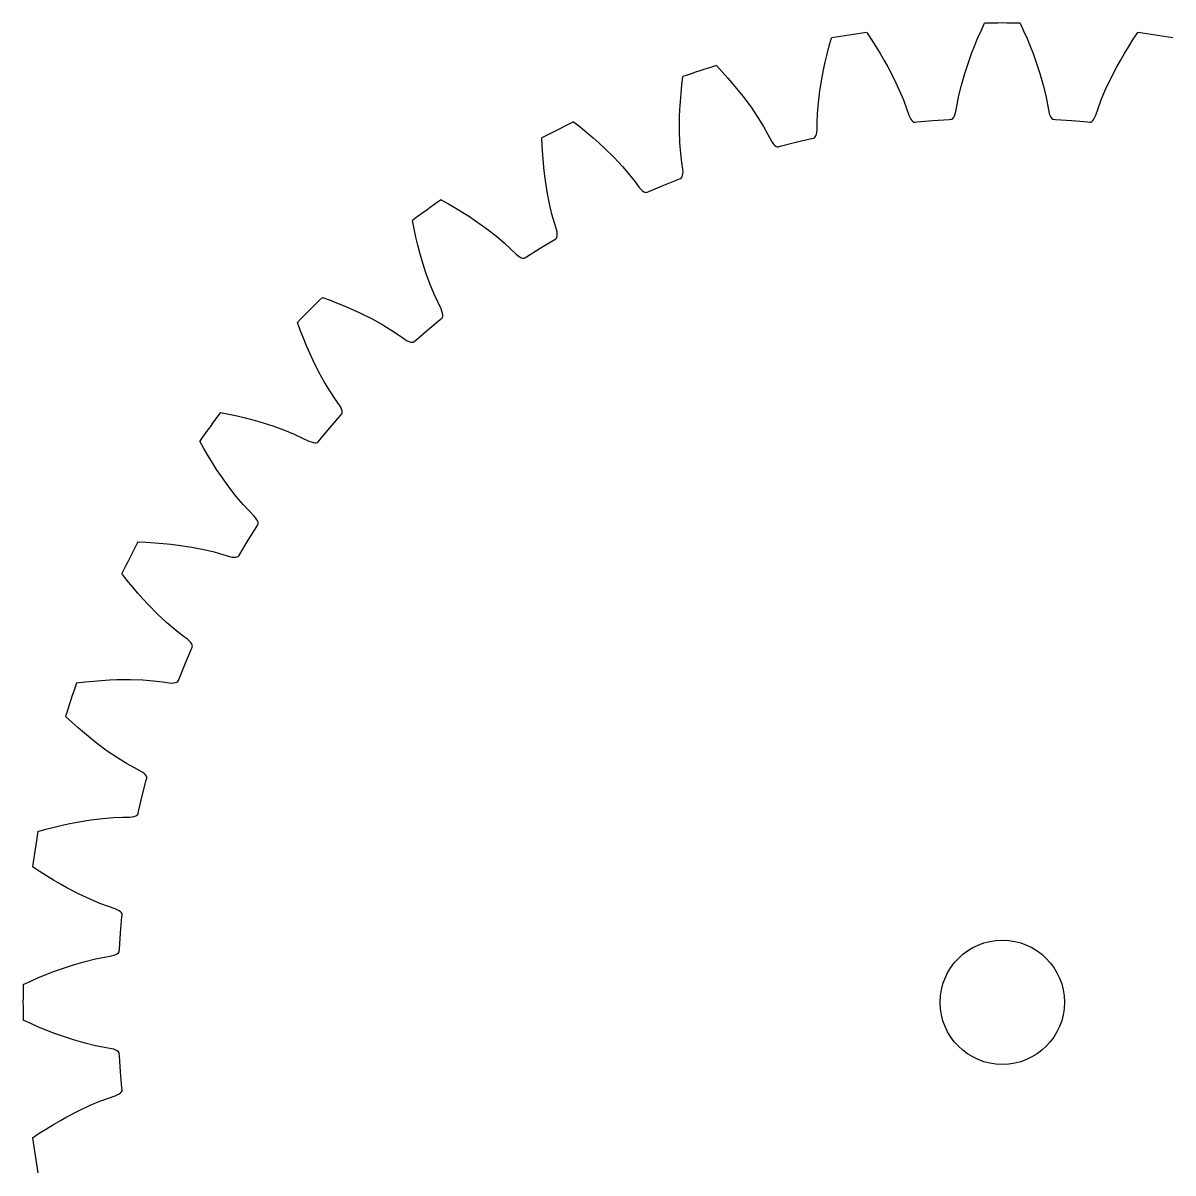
# Model space of a CAD drawing. Extents: x -31 to 91, y -31 to 31.
# Drawn here: x -31.5 to 5.49, y -5.49 to 31.5 of the extents above; entities that cross this region are included whole.
import ezdxf

# ---------------------------------------------------------------- set-up
doc = ezdxf.new("R2010")
doc.units = 0

msp = doc.modelspace()

# ---------------------------------------------------------------- linework, layer by layer
msp.add_circle((0, 0), 2)
msp.add_circle((0, 0), 2)
at = {"layer": 'layer1'}
for p, q in [((-0.683, 31.253), (-0.57, 31.495)), ((0.57, 31.495), (0.683, 31.253)), ((-4.363, 31.196), (-4.214, 30.975)), ((-0.795, 30.999), (-0.683, 31.253)), ((0.683, 31.253), (0.795, 30.999)), ((4.214, 30.975), (4.363, 31.196)), ((-5.634, 30.493), (-5.564, 30.761)), ((-5.564, 30.761), (-5.49, 31.018)), ((-4.214, 30.975), (-4.065, 30.742)), ((-4.065, 30.742), (-3.926, 30.517)), ((-0.988, 30.52), (-0.896, 30.755)), ((-0.896, 30.755), (-0.795, 30.999)), ((0.795, 30.999), (0.896, 30.755)), ((0.896, 30.755), (0.988, 30.52)), ((3.926, 30.517), (4.065, 30.742)), ((4.065, 30.742), (4.214, 30.975)), ((-5.696, 30.236), (-5.634, 30.493)), ((-3.926, 30.517), (-3.799, 30.299)), ((-1.07, 30.295), (-0.988, 30.52)), ((0.988, 30.52), (1.07, 30.295)), ((3.799, 30.299), (3.926, 30.517)), ((-9.19, 30.13), (-9.008, 29.934)), ((-5.796, 29.755), (-5.75, 29.99)), ((-5.75, 29.99), (-5.696, 30.236)), ((-3.799, 30.299), (-3.682, 30.09)), ((-3.682, 30.09), (-3.479, 29.698)), ((-1.209, 29.877), (-1.07, 30.295)), ((1.07, 30.295), (1.209, 29.877)), ((3.479, 29.698), (3.682, 30.09)), ((3.682, 30.09), (3.799, 30.299)), ((-10.307, 29.512), (-10.275, 29.777)), ((-9.008, 29.934), (-8.824, 29.728)), ((-8.824, 29.728), (-8.652, 29.527)), ((-5.868, 29.319), (-5.796, 29.755)), ((-3.479, 29.698), (-3.313, 29.342)), ((-1.318, 29.499), (-1.209, 29.877)), ((1.209, 29.877), (1.318, 29.499)), ((3.313, 29.342), (3.479, 29.698)), ((-10.356, 28.973), (-10.335, 29.236)), ((-10.335, 29.236), (-10.307, 29.512)), ((-8.652, 29.527), (-8.492, 29.332)), ((-8.492, 29.332), (-8.344, 29.143)), ((-5.916, 28.93), (-5.868, 29.319)), ((-3.313, 29.342), (-3.181, 29.024)), ((-1.398, 29.164), (-1.318, 29.499)), ((1.318, 29.499), (1.398, 29.164)), ((3.181, 29.024), (3.313, 29.342)), ((-10.371, 28.721), (-10.356, 28.973)), ((-8.344, 29.143), (-8.082, 28.788)), ((-5.943, 28.587), (-5.916, 28.93)), ((-3.181, 29.024), (-3.08, 28.75)), ((-1.492, 28.658), (-1.455, 28.877)), ((-1.455, 28.877), (-1.398, 29.164)), ((1.398, 29.164), (1.455, 28.877)), ((1.455, 28.877), (1.492, 28.658)), ((3.08, 28.75), (3.181, 29.024)), ((-10.38, 28.482), (-10.371, 28.721)), ((-8.082, 28.788), (-7.863, 28.462)), ((-5.955, 28.294), (-5.943, 28.587)), ((-3.08, 28.75), (-3.01, 28.539)), ((-3.01, 28.539), (-2.978, 28.466)), ((-1.561, 28.469), (-1.535, 28.518)), ((-1.535, 28.518), (-1.512, 28.581)), ((-1.512, 28.581), (-1.492, 28.658)), ((1.492, 28.658), (1.512, 28.581)), ((1.512, 28.581), (1.535, 28.518)), ((1.535, 28.518), (1.561, 28.469)), ((2.978, 28.466), (3.01, 28.539)), ((3.01, 28.539), (3.08, 28.75)), ((-13.79, 28.321), (-13.58, 28.156)), ((-13.58, 28.156), (-13.365, 27.981)), ((-10.383, 28.041), (-10.38, 28.482)), ((-7.863, 28.462), (-7.682, 28.169)), ((-7.682, 28.169), (-7.54, 27.914)), ((-5.957, 28.072), (-5.955, 28.294)), ((-2.978, 28.466), (-2.945, 28.407)), ((-2.945, 28.407), (-2.912, 28.362)), ((-2.912, 28.362), (-2.878, 28.331)), ((-2.878, 28.331), (-2.844, 28.314)), ((-2.844, 28.314), (-2.811, 28.311)), ((-2.811, 28.311), (-2.751, 28.317)), ((-2.751, 28.317), (-2.232, 28.362)), ((-2.232, 28.362), (-1.713, 28.399)), ((-1.713, 28.399), (-1.652, 28.402)), ((-1.652, 28.402), (-1.62, 28.41)), ((-1.62, 28.41), (-1.59, 28.433)), ((-1.59, 28.433), (-1.561, 28.469)), ((1.561, 28.469), (1.59, 28.433)), ((1.59, 28.433), (1.62, 28.41)), ((1.62, 28.41), (1.652, 28.402)), ((1.652, 28.402), (1.713, 28.399)), ((1.713, 28.399), (2.232, 28.362)), ((2.232, 28.362), (2.751, 28.317)), ((2.751, 28.317), (2.811, 28.311)), ((2.811, 28.311), (2.844, 28.314)), ((2.844, 28.314), (2.878, 28.331)), ((2.878, 28.331), (2.912, 28.362)), ((2.912, 28.362), (2.945, 28.407)), ((2.945, 28.407), (2.978, 28.466)), ((-14.797, 27.536), (-14.807, 27.803)), ((-13.365, 27.981), (-13.164, 27.81)), ((-13.164, 27.81), (-12.976, 27.642)), ((-10.369, 27.648), (-10.383, 28.041)), ((-7.54, 27.914), (-7.437, 27.716)), ((-6.642, 27.664), (-6.134, 27.781)), ((-6.134, 27.781), (-6.075, 27.794)), ((-6.075, 27.794), (-6.045, 27.807)), ((-6.045, 27.807), (-6.018, 27.834)), ((-6.018, 27.834), (-5.995, 27.874)), ((-5.995, 27.874), (-5.977, 27.927)), ((-5.977, 27.927), (-5.964, 27.993)), ((-5.964, 27.993), (-5.957, 28.072)), ((-14.781, 27.26), (-14.797, 27.536)), ((-12.976, 27.642), (-12.8, 27.479)), ((-12.8, 27.479), (-12.486, 27.169)), ((-10.342, 27.305), (-10.369, 27.648)), ((-7.437, 27.716), (-7.395, 27.65)), ((-7.395, 27.65), (-7.353, 27.597)), ((-7.353, 27.597), (-7.313, 27.558)), ((-7.313, 27.558), (-7.274, 27.532)), ((-7.274, 27.532), (-7.238, 27.521)), ((-7.238, 27.521), (-7.206, 27.522)), ((-7.206, 27.522), (-7.147, 27.538)), ((-7.147, 27.538), (-6.642, 27.664)), ((-14.761, 26.996), (-14.781, 27.26)), ((-12.486, 27.169), (-12.218, 26.882)), ((-10.307, 27.014), (-10.342, 27.305)), ((-10.275, 26.794), (-10.307, 27.014)), ((-14.736, 26.745), (-14.761, 26.996)), ((-14.707, 26.507), (-14.736, 26.745)), ((-12.218, 26.882), (-11.994, 26.62)), ((-10.282, 26.593), (-10.272, 26.648)), ((-10.27, 26.715), (-10.275, 26.794)), ((-10.272, 26.648), (-10.27, 26.715)), ((-14.641, 26.071), (-14.707, 26.507)), ((-11.994, 26.62), (-11.814, 26.391)), ((-11.814, 26.391), (-11.681, 26.212)), ((-11.367, 26.081), (-10.887, 26.284)), ((-10.887, 26.284), (-10.404, 26.479)), ((-10.404, 26.479), (-10.348, 26.501)), ((-10.348, 26.501), (-10.32, 26.519)), ((-10.32, 26.519), (-10.298, 26.55)), ((-10.298, 26.55), (-10.282, 26.593)), ((-14.566, 25.686), (-14.641, 26.071)), ((-11.681, 26.212), (-11.629, 26.152)), ((-11.629, 26.152), (-11.58, 26.107)), ((-11.58, 26.107), (-11.534, 26.074)), ((-11.534, 26.074), (-11.492, 26.055)), ((-11.492, 26.055), (-11.455, 26.049)), ((-11.455, 26.049), (-11.422, 26.056)), ((-11.422, 26.056), (-11.367, 26.081)), ((-18.051, 25.815), (-17.817, 25.685)), ((-17.817, 25.685), (-17.578, 25.546)), ((-17.578, 25.546), (-17.353, 25.408)), ((-14.486, 25.351), (-14.566, 25.686)), ((-17.353, 25.408), (-17.14, 25.272)), ((-17.14, 25.272), (-16.941, 25.139)), ((-14.407, 25.069), (-14.486, 25.351)), ((-18.922, 24.882), (-18.974, 25.145)), ((-18.864, 24.612), (-18.922, 24.882)), ((-16.941, 25.139), (-16.583, 24.881)), ((-16.583, 24.881), (-16.273, 24.639)), ((-14.34, 24.857), (-14.407, 25.069)), ((-14.322, 24.78), (-14.34, 24.857)), ((-18.802, 24.355), (-18.864, 24.612)), ((-16.273, 24.639), (-16.011, 24.416)), ((-16.011, 24.416), (-15.797, 24.218)), ((-14.865, 24.258), (-14.419, 24.526)), ((-14.419, 24.526), (-14.366, 24.556)), ((-14.366, 24.556), (-14.342, 24.578)), ((-14.342, 24.578), (-14.324, 24.612)), ((-14.324, 24.612), (-14.315, 24.657)), ((-14.314, 24.713), (-14.322, 24.78)), ((-14.315, 24.657), (-14.314, 24.713)), ((-18.738, 24.111), (-18.802, 24.355)), ((-18.673, 23.88), (-18.738, 24.111)), ((-15.797, 24.218), (-15.638, 24.062)), ((-15.638, 24.062), (-15.577, 24.011)), ((-15.307, 23.981), (-14.865, 24.258)), ((-18.539, 23.46), (-18.673, 23.88)), ((-15.577, 24.011), (-15.521, 23.974)), ((-15.521, 23.974), (-15.471, 23.949)), ((-15.471, 23.949), (-15.426, 23.937)), ((-15.426, 23.937), (-15.389, 23.937)), ((-15.389, 23.937), (-15.358, 23.949)), ((-15.358, 23.949), (-15.307, 23.981)), ((-18.405, 23.091), (-18.539, 23.46)), ((-18.274, 22.773), (-18.405, 23.091)), ((-21.867, 22.674), (-21.616, 22.582)), ((-21.616, 22.582), (-21.358, 22.482)), ((-18.151, 22.507), (-18.274, 22.773)), ((-21.358, 22.482), (-21.114, 22.381)), ((-21.114, 22.381), (-20.882, 22.279)), ((-20.882, 22.279), (-20.665, 22.179)), ((-18.052, 22.308), (-18.151, 22.507)), ((-18.023, 22.234), (-18.052, 22.308)), ((-18.004, 22.17), (-18.023, 22.234)), ((-22.582, 21.616), (-22.674, 21.867)), ((-20.665, 22.179), (-20.271, 21.981)), ((-20.271, 21.981), (-19.927, 21.79)), ((-18.477, 21.634), (-18.078, 21.968)), ((-18.078, 21.968), (-18.031, 22.007)), ((-18.031, 22.007), (-18.01, 22.032)), ((-18.01, 22.032), (-17.998, 22.068)), ((-17.996, 22.114), (-18.004, 22.17)), ((-17.998, 22.068), (-17.996, 22.114)), ((-22.482, 21.358), (-22.582, 21.616)), ((-19.927, 21.79), (-19.634, 21.611)), ((-19.634, 21.611), (-19.391, 21.448)), ((-18.87, 21.292), (-18.477, 21.634)), ((-22.381, 21.114), (-22.482, 21.358)), ((-22.279, 20.882), (-22.381, 21.114)), ((-19.391, 21.448), (-19.209, 21.319)), ((-19.209, 21.319), (-19.141, 21.279)), ((-19.141, 21.279), (-19.08, 21.251)), ((-19.08, 21.251), (-19.027, 21.234)), ((-19.027, 21.234), (-18.981, 21.229)), ((-18.981, 21.229), (-18.944, 21.235)), ((-18.944, 21.235), (-18.915, 21.251)), ((-18.915, 21.251), (-18.87, 21.292)), ((-22.179, 20.665), (-22.279, 20.882)), ((-21.981, 20.271), (-22.179, 20.665)), ((-21.79, 19.927), (-21.981, 20.271)), ((-21.611, 19.634), (-21.79, 19.927)), ((-21.448, 19.391), (-21.611, 19.634)), ((-21.319, 19.209), (-21.448, 19.391)), ((-25.145, 18.974), (-24.882, 18.922)), ((-24.882, 18.922), (-24.612, 18.864)), ((-21.634, 18.477), (-21.292, 18.87)), ((-21.279, 19.141), (-21.319, 19.209)), ((-21.292, 18.87), (-21.251, 18.915)), ((-21.251, 19.08), (-21.279, 19.141)), ((-21.234, 19.027), (-21.251, 19.08)), ((-21.251, 18.915), (-21.235, 18.944)), ((-21.235, 18.944), (-21.229, 18.981)), ((-21.229, 18.981), (-21.234, 19.027)), ((-24.612, 18.864), (-24.355, 18.802)), ((-24.355, 18.802), (-24.111, 18.738)), ((-24.111, 18.738), (-23.88, 18.673)), ((-23.88, 18.673), (-23.46, 18.539)), ((-23.46, 18.539), (-23.091, 18.405)), ((-23.091, 18.405), (-22.773, 18.274)), ((-22.773, 18.274), (-22.507, 18.151)), ((-22.507, 18.151), (-22.308, 18.052)), ((-21.968, 18.078), (-21.634, 18.477)), ((-25.685, 17.817), (-25.815, 18.051)), ((-25.546, 17.578), (-25.685, 17.817)), ((-22.308, 18.052), (-22.234, 18.023)), ((-22.234, 18.023), (-22.17, 18.004)), ((-22.17, 18.004), (-22.114, 17.996)), ((-22.114, 17.996), (-22.068, 17.998)), ((-22.068, 17.998), (-22.032, 18.01)), ((-22.032, 18.01), (-22.007, 18.031)), ((-22.007, 18.031), (-21.968, 18.078)), ((-25.408, 17.353), (-25.546, 17.578)), ((-25.272, 17.14), (-25.408, 17.353)), ((-25.139, 16.941), (-25.272, 17.14)), ((-24.881, 16.583), (-25.139, 16.941)), ((-24.639, 16.273), (-24.881, 16.583)), ((-24.416, 16.011), (-24.639, 16.273)), ((-24.218, 15.797), (-24.416, 16.011)), ((-24.062, 15.638), (-24.218, 15.797)), ((-24.011, 15.577), (-24.062, 15.638)), ((-23.974, 15.521), (-24.011, 15.577)), ((-24.258, 14.865), (-23.981, 15.307)), ((-23.981, 15.307), (-23.949, 15.358)), ((-23.949, 15.471), (-23.974, 15.521)), ((-23.937, 15.426), (-23.949, 15.471)), ((-23.949, 15.358), (-23.937, 15.389)), ((-23.937, 15.389), (-23.937, 15.426)), ((-27.803, 14.807), (-27.536, 14.797)), ((-27.536, 14.797), (-27.26, 14.781)), ((-24.526, 14.419), (-24.258, 14.865)), ((-27.26, 14.781), (-26.996, 14.761)), ((-26.996, 14.761), (-26.745, 14.736)), ((-26.745, 14.736), (-26.507, 14.707)), ((-26.507, 14.707), (-26.071, 14.641)), ((-26.071, 14.641), (-25.686, 14.566)), ((-25.686, 14.566), (-25.351, 14.486)), ((-25.351, 14.486), (-25.069, 14.407)), ((-25.069, 14.407), (-24.857, 14.34)), ((-24.857, 14.34), (-24.78, 14.322)), ((-24.78, 14.322), (-24.713, 14.314)), ((-24.713, 14.314), (-24.657, 14.315)), ((-24.657, 14.315), (-24.612, 14.324)), ((-24.612, 14.324), (-24.578, 14.342)), ((-24.578, 14.342), (-24.556, 14.366)), ((-24.556, 14.366), (-24.526, 14.419)), ((-28.156, 13.58), (-28.321, 13.79)), ((-27.981, 13.365), (-28.156, 13.58)), ((-27.81, 13.164), (-27.981, 13.365)), ((-27.642, 12.976), (-27.81, 13.164)), ((-27.479, 12.8), (-27.642, 12.976)), ((-27.169, 12.486), (-27.479, 12.8)), ((-26.882, 12.218), (-27.169, 12.486)), ((-26.62, 11.994), (-26.882, 12.218)), ((-26.391, 11.814), (-26.62, 11.994)), ((-26.212, 11.681), (-26.391, 11.814)), ((-26.152, 11.629), (-26.212, 11.681)), ((-26.107, 11.58), (-26.152, 11.629)), ((-26.074, 11.534), (-26.107, 11.58)), ((-26.055, 11.492), (-26.074, 11.534)), ((-26.049, 11.455), (-26.055, 11.492)), ((-26.284, 10.887), (-26.081, 11.367)), ((-26.081, 11.367), (-26.056, 11.422)), ((-26.056, 11.422), (-26.049, 11.455)), ((-26.479, 10.404), (-26.284, 10.887)), ((-28.973, 10.356), (-28.721, 10.371)), ((-28.721, 10.371), (-28.482, 10.38)), ((-28.482, 10.38), (-28.041, 10.383)), ((-28.041, 10.383), (-27.648, 10.369)), ((-27.648, 10.369), (-27.305, 10.342)), ((-26.501, 10.348), (-26.479, 10.404)), ((-29.777, 10.275), (-29.512, 10.307)), ((-29.512, 10.307), (-29.236, 10.335)), ((-29.236, 10.335), (-28.973, 10.356)), ((-27.305, 10.342), (-27.014, 10.307)), ((-27.014, 10.307), (-26.794, 10.275)), ((-26.794, 10.275), (-26.715, 10.27)), ((-26.715, 10.27), (-26.648, 10.272)), ((-26.648, 10.272), (-26.593, 10.282)), ((-26.593, 10.282), (-26.55, 10.298)), ((-26.55, 10.298), (-26.519, 10.32)), ((-26.519, 10.32), (-26.501, 10.348)), ((-29.934, 9.008), (-30.13, 9.19)), ((-29.728, 8.824), (-29.934, 9.008)), ((-29.527, 8.652), (-29.728, 8.824)), ((-29.332, 8.492), (-29.527, 8.652)), ((-29.143, 8.344), (-29.332, 8.492)), ((-28.788, 8.082), (-29.143, 8.344)), ((-28.462, 7.863), (-28.788, 8.082)), ((-28.169, 7.682), (-28.462, 7.863)), ((-27.914, 7.54), (-28.169, 7.682)), ((-27.716, 7.437), (-27.914, 7.54)), ((-27.65, 7.395), (-27.716, 7.437)), ((-27.664, 6.642), (-27.538, 7.147)), ((-27.597, 7.353), (-27.65, 7.395)), ((-27.558, 7.313), (-27.597, 7.353)), ((-27.532, 7.274), (-27.558, 7.313)), ((-27.538, 7.147), (-27.522, 7.206)), ((-27.521, 7.238), (-27.532, 7.274)), ((-27.522, 7.206), (-27.521, 7.238)), ((-27.781, 6.134), (-27.664, 6.642)), ((-28.93, 5.916), (-28.587, 5.943)), ((-28.587, 5.943), (-28.294, 5.955)), ((-28.294, 5.955), (-28.072, 5.957)), ((-28.072, 5.957), (-27.993, 5.964)), ((-27.993, 5.964), (-27.927, 5.977)), ((-27.927, 5.977), (-27.874, 5.995)), ((-27.874, 5.995), (-27.834, 6.018)), ((-27.834, 6.018), (-27.807, 6.045)), ((-27.807, 6.045), (-27.794, 6.075)), ((-27.794, 6.075), (-27.781, 6.134)), ((-31.018, 5.49), (-30.761, 5.564)), ((-30.761, 5.564), (-30.493, 5.634)), ((-30.493, 5.634), (-30.236, 5.696)), ((-30.236, 5.696), (-29.99, 5.75)), ((-29.99, 5.75), (-29.755, 5.796)), ((-29.755, 5.796), (-29.319, 5.868)), ((-29.319, 5.868), (-28.93, 5.916)), ((-30.975, 4.214), (-31.196, 4.363)), ((-30.742, 4.065), (-30.975, 4.214)), ((-30.517, 3.926), (-30.742, 4.065)), ((-30.299, 3.799), (-30.517, 3.926)), ((-30.09, 3.682), (-30.299, 3.799)), ((-29.698, 3.479), (-30.09, 3.682)), ((-29.342, 3.313), (-29.698, 3.479)), ((-29.024, 3.181), (-29.342, 3.313)), ((-28.75, 3.08), (-29.024, 3.181)), ((-28.539, 3.01), (-28.75, 3.08)), ((-28.466, 2.978), (-28.539, 3.01)), ((-28.407, 2.945), (-28.466, 2.978)), ((-28.362, 2.912), (-28.407, 2.945)), ((-28.331, 2.878), (-28.362, 2.912)), ((-28.362, 2.232), (-28.317, 2.751)), ((-28.314, 2.844), (-28.331, 2.878)), ((-28.317, 2.751), (-28.311, 2.811)), ((-28.311, 2.811), (-28.314, 2.844)), ((-28.399, 1.713), (-28.362, 2.232)), ((-28.877, 1.455), (-28.658, 1.492)), ((-28.658, 1.492), (-28.581, 1.512)), ((-28.581, 1.512), (-28.518, 1.535)), ((-28.518, 1.535), (-28.469, 1.561)), ((-28.469, 1.561), (-28.433, 1.59)), ((-28.433, 1.59), (-28.41, 1.62)), ((-28.41, 1.62), (-28.402, 1.652)), ((-28.402, 1.652), (-28.399, 1.713)), ((-30.295, 1.07), (-29.877, 1.209)), ((-29.877, 1.209), (-29.499, 1.318)), ((-29.499, 1.318), (-29.164, 1.398)), ((-29.164, 1.398), (-28.877, 1.455)), ((-31.253, 0.683), (-30.999, 0.795)), ((-30.999, 0.795), (-30.755, 0.896)), ((-30.755, 0.896), (-30.52, 0.988)), ((-30.52, 0.988), (-30.295, 1.07)), ((-31.495, 0.57), (-31.253, 0.683)), ((-31.253, -0.683), (-31.495, -0.57)), ((-30.999, -0.795), (-31.253, -0.683)), ((-30.755, -0.896), (-30.999, -0.795)), ((-30.52, -0.988), (-30.755, -0.896)), ((-30.295, -1.07), (-30.52, -0.988)), ((-29.877, -1.209), (-30.295, -1.07)), ((-29.499, -1.318), (-29.877, -1.209)), ((-29.164, -1.398), (-29.499, -1.318)), ((-28.877, -1.455), (-29.164, -1.398)), ((-28.658, -1.492), (-28.877, -1.455)), ((-28.581, -1.512), (-28.658, -1.492)), ((-28.518, -1.535), (-28.581, -1.512)), ((-28.469, -1.561), (-28.518, -1.535)), ((-28.433, -1.59), (-28.469, -1.561)), ((-28.41, -1.62), (-28.433, -1.59)), ((-28.402, -1.652), (-28.41, -1.62)), ((-28.399, -1.713), (-28.402, -1.652)), ((-28.362, -2.232), (-28.399, -1.713)), ((-28.317, -2.751), (-28.362, -2.232)), ((-28.466, -2.978), (-28.407, -2.945)), ((-28.407, -2.945), (-28.362, -2.912)), ((-28.362, -2.912), (-28.331, -2.878)), ((-28.331, -2.878), (-28.314, -2.844)), ((-28.311, -2.811), (-28.317, -2.751)), ((-28.314, -2.844), (-28.311, -2.811)), ((-29.698, -3.479), (-29.342, -3.313)), ((-29.342, -3.313), (-29.024, -3.181)), ((-29.024, -3.181), (-28.75, -3.08)), ((-28.75, -3.08), (-28.539, -3.01)), ((-28.539, -3.01), (-28.466, -2.978)), ((-30.299, -3.799), (-30.09, -3.682)), ((-30.09, -3.682), (-29.698, -3.479)), ((-30.975, -4.214), (-30.742, -4.065)), ((-30.742, -4.065), (-30.517, -3.926)), ((-30.517, -3.926), (-30.299, -3.799)), ((-31.196, -4.363), (-30.975, -4.214))]:
    msp.add_line(p, q, dxfattribs=at)
for start, end in [(88.9624, 91.0376), (97.9624, 100.0376), (79.9624, 82.0376), (106.9624, 109.0376), (115.9624, 118.0376), (124.9624, 127.0376), (133.9624, 136.0376), (142.9624, 145.0376), (151.9624, 154.0376), (160.9624, 163.0376), (169.9624, 172.0376), (178.9624, 181.0376), (187.9624, 190.0376)]:
    msp.add_arc((0, 0), 31.5, start, end, dxfattribs=at)
at = {"layer": 'layer3'}
for p, q in [((-0.683, 31.253), (-0.57, 31.495)), ((0.57, 31.495), (0.683, 31.253)), ((-4.363, 31.196), (-4.214, 30.975)), ((-0.795, 30.999), (-0.683, 31.253)), ((0.683, 31.253), (0.795, 30.999)), ((4.214, 30.975), (4.363, 31.196)), ((-5.634, 30.493), (-5.564, 30.761)), ((-5.564, 30.761), (-5.49, 31.018)), ((-4.214, 30.975), (-4.065, 30.742)), ((-4.065, 30.742), (-3.926, 30.517)), ((-0.988, 30.52), (-0.896, 30.755)), ((-0.896, 30.755), (-0.795, 30.999)), ((0.795, 30.999), (0.896, 30.755)), ((0.896, 30.755), (0.988, 30.52)), ((3.926, 30.517), (4.065, 30.742)), ((4.065, 30.742), (4.214, 30.975)), ((-5.696, 30.236), (-5.634, 30.493)), ((-3.926, 30.517), (-3.799, 30.299)), ((-1.07, 30.295), (-0.988, 30.52)), ((0.988, 30.52), (1.07, 30.295)), ((3.799, 30.299), (3.926, 30.517)), ((-9.19, 30.13), (-9.008, 29.934)), ((-5.796, 29.755), (-5.75, 29.99)), ((-5.75, 29.99), (-5.696, 30.236)), ((-3.799, 30.299), (-3.682, 30.09)), ((-3.682, 30.09), (-3.479, 29.698)), ((-1.209, 29.877), (-1.07, 30.295)), ((1.07, 30.295), (1.209, 29.877)), ((3.479, 29.698), (3.682, 30.09)), ((3.682, 30.09), (3.799, 30.299)), ((-10.307, 29.512), (-10.275, 29.777)), ((-9.008, 29.934), (-8.824, 29.728)), ((-8.824, 29.728), (-8.652, 29.527)), ((-5.868, 29.319), (-5.796, 29.755)), ((-3.479, 29.698), (-3.313, 29.342)), ((-1.318, 29.499), (-1.209, 29.877)), ((1.209, 29.877), (1.318, 29.499)), ((3.313, 29.342), (3.479, 29.698)), ((-10.356, 28.973), (-10.335, 29.236)), ((-10.335, 29.236), (-10.307, 29.512)), ((-8.652, 29.527), (-8.492, 29.332)), ((-8.492, 29.332), (-8.344, 29.143)), ((-5.916, 28.93), (-5.868, 29.319)), ((-3.313, 29.342), (-3.181, 29.024)), ((-1.398, 29.164), (-1.318, 29.499)), ((1.318, 29.499), (1.398, 29.164)), ((3.181, 29.024), (3.313, 29.342)), ((-10.371, 28.721), (-10.356, 28.973)), ((-8.344, 29.143), (-8.082, 28.788)), ((-5.943, 28.587), (-5.916, 28.93)), ((-3.181, 29.024), (-3.08, 28.75)), ((-1.492, 28.658), (-1.455, 28.877)), ((-1.455, 28.877), (-1.398, 29.164)), ((1.398, 29.164), (1.455, 28.877)), ((1.455, 28.877), (1.492, 28.658)), ((3.08, 28.75), (3.181, 29.024)), ((-10.38, 28.482), (-10.371, 28.721)), ((-8.082, 28.788), (-7.863, 28.462)), ((-5.955, 28.294), (-5.943, 28.587)), ((-3.08, 28.75), (-3.01, 28.539)), ((-3.01, 28.539), (-2.978, 28.466)), ((-1.561, 28.469), (-1.535, 28.518)), ((-1.535, 28.518), (-1.512, 28.581)), ((-1.512, 28.581), (-1.492, 28.658)), ((1.492, 28.658), (1.512, 28.581)), ((1.512, 28.581), (1.535, 28.518)), ((1.535, 28.518), (1.561, 28.469)), ((2.978, 28.466), (3.01, 28.539)), ((3.01, 28.539), (3.08, 28.75)), ((-13.79, 28.321), (-13.58, 28.156)), ((-13.58, 28.156), (-13.365, 27.981)), ((-10.383, 28.041), (-10.38, 28.482)), ((-7.863, 28.462), (-7.682, 28.169)), ((-7.682, 28.169), (-7.54, 27.914)), ((-5.957, 28.072), (-5.955, 28.294)), ((-2.978, 28.466), (-2.945, 28.407)), ((-2.945, 28.407), (-2.912, 28.362)), ((-2.912, 28.362), (-2.878, 28.331)), ((-2.878, 28.331), (-2.844, 28.314)), ((-2.844, 28.314), (-2.811, 28.311)), ((-2.811, 28.311), (-2.751, 28.317)), ((-2.751, 28.317), (-2.232, 28.362)), ((-2.232, 28.362), (-1.713, 28.399)), ((-1.713, 28.399), (-1.652, 28.402)), ((-1.652, 28.402), (-1.62, 28.41)), ((-1.62, 28.41), (-1.59, 28.433)), ((-1.59, 28.433), (-1.561, 28.469)), ((1.561, 28.469), (1.59, 28.433)), ((1.59, 28.433), (1.62, 28.41)), ((1.62, 28.41), (1.652, 28.402)), ((1.652, 28.402), (1.713, 28.399)), ((1.713, 28.399), (2.232, 28.362)), ((2.232, 28.362), (2.751, 28.317)), ((2.751, 28.317), (2.811, 28.311)), ((2.811, 28.311), (2.844, 28.314)), ((2.844, 28.314), (2.878, 28.331)), ((2.878, 28.331), (2.912, 28.362)), ((2.912, 28.362), (2.945, 28.407)), ((2.945, 28.407), (2.978, 28.466)), ((-14.797, 27.536), (-14.807, 27.803)), ((-13.365, 27.981), (-13.164, 27.81)), ((-13.164, 27.81), (-12.976, 27.642)), ((-10.369, 27.648), (-10.383, 28.041)), ((-7.54, 27.914), (-7.437, 27.716)), ((-6.642, 27.664), (-6.134, 27.781)), ((-6.134, 27.781), (-6.075, 27.794)), ((-6.075, 27.794), (-6.045, 27.807)), ((-6.045, 27.807), (-6.018, 27.834)), ((-6.018, 27.834), (-5.995, 27.874)), ((-5.995, 27.874), (-5.977, 27.927)), ((-5.977, 27.927), (-5.964, 27.993)), ((-5.964, 27.993), (-5.957, 28.072)), ((-14.781, 27.26), (-14.797, 27.536)), ((-12.976, 27.642), (-12.8, 27.479)), ((-12.8, 27.479), (-12.486, 27.169)), ((-10.342, 27.305), (-10.369, 27.648)), ((-7.437, 27.716), (-7.395, 27.65)), ((-7.395, 27.65), (-7.353, 27.597)), ((-7.353, 27.597), (-7.313, 27.558)), ((-7.313, 27.558), (-7.274, 27.532)), ((-7.274, 27.532), (-7.238, 27.521)), ((-7.238, 27.521), (-7.206, 27.522)), ((-7.206, 27.522), (-7.147, 27.538)), ((-7.147, 27.538), (-6.642, 27.664)), ((-14.761, 26.996), (-14.781, 27.26)), ((-12.486, 27.169), (-12.218, 26.882)), ((-10.307, 27.014), (-10.342, 27.305)), ((-10.275, 26.794), (-10.307, 27.014)), ((-14.736, 26.745), (-14.761, 26.996)), ((-14.707, 26.507), (-14.736, 26.745)), ((-12.218, 26.882), (-11.994, 26.62)), ((-10.282, 26.593), (-10.272, 26.648)), ((-10.27, 26.715), (-10.275, 26.794)), ((-10.272, 26.648), (-10.27, 26.715)), ((-14.641, 26.071), (-14.707, 26.507)), ((-11.994, 26.62), (-11.814, 26.391)), ((-11.814, 26.391), (-11.681, 26.212)), ((-11.367, 26.081), (-10.887, 26.284)), ((-10.887, 26.284), (-10.404, 26.479)), ((-10.404, 26.479), (-10.348, 26.501)), ((-10.348, 26.501), (-10.32, 26.519)), ((-10.32, 26.519), (-10.298, 26.55)), ((-10.298, 26.55), (-10.282, 26.593)), ((-14.566, 25.686), (-14.641, 26.071)), ((-11.681, 26.212), (-11.629, 26.152)), ((-11.629, 26.152), (-11.58, 26.107)), ((-11.58, 26.107), (-11.534, 26.074)), ((-11.534, 26.074), (-11.492, 26.055)), ((-11.492, 26.055), (-11.455, 26.049)), ((-11.455, 26.049), (-11.422, 26.056)), ((-11.422, 26.056), (-11.367, 26.081)), ((-18.051, 25.815), (-17.817, 25.685)), ((-17.817, 25.685), (-17.578, 25.546)), ((-17.578, 25.546), (-17.353, 25.408)), ((-14.486, 25.351), (-14.566, 25.686)), ((-17.353, 25.408), (-17.14, 25.272)), ((-17.14, 25.272), (-16.941, 25.139)), ((-14.407, 25.069), (-14.486, 25.351)), ((-18.922, 24.882), (-18.974, 25.145)), ((-18.864, 24.612), (-18.922, 24.882)), ((-16.941, 25.139), (-16.583, 24.881)), ((-16.583, 24.881), (-16.273, 24.639)), ((-14.34, 24.857), (-14.407, 25.069)), ((-14.322, 24.78), (-14.34, 24.857)), ((-18.802, 24.355), (-18.864, 24.612)), ((-16.273, 24.639), (-16.011, 24.416)), ((-16.011, 24.416), (-15.797, 24.218)), ((-14.865, 24.258), (-14.419, 24.526)), ((-14.419, 24.526), (-14.366, 24.556)), ((-14.366, 24.556), (-14.342, 24.578)), ((-14.342, 24.578), (-14.324, 24.612)), ((-14.324, 24.612), (-14.315, 24.657)), ((-14.314, 24.713), (-14.322, 24.78)), ((-14.315, 24.657), (-14.314, 24.713)), ((-18.738, 24.111), (-18.802, 24.355)), ((-18.673, 23.88), (-18.738, 24.111)), ((-15.797, 24.218), (-15.638, 24.062)), ((-15.638, 24.062), (-15.577, 24.011)), ((-15.307, 23.981), (-14.865, 24.258)), ((-18.539, 23.46), (-18.673, 23.88)), ((-15.577, 24.011), (-15.521, 23.974)), ((-15.521, 23.974), (-15.471, 23.949)), ((-15.471, 23.949), (-15.426, 23.937)), ((-15.426, 23.937), (-15.389, 23.937)), ((-15.389, 23.937), (-15.358, 23.949)), ((-15.358, 23.949), (-15.307, 23.981)), ((-18.405, 23.091), (-18.539, 23.46)), ((-18.274, 22.773), (-18.405, 23.091)), ((-21.867, 22.674), (-21.616, 22.582)), ((-21.616, 22.582), (-21.358, 22.482)), ((-18.151, 22.507), (-18.274, 22.773)), ((-21.358, 22.482), (-21.114, 22.381)), ((-21.114, 22.381), (-20.882, 22.279)), ((-20.882, 22.279), (-20.665, 22.179)), ((-18.052, 22.308), (-18.151, 22.507)), ((-18.023, 22.234), (-18.052, 22.308)), ((-18.004, 22.17), (-18.023, 22.234)), ((-22.582, 21.616), (-22.674, 21.867)), ((-20.665, 22.179), (-20.271, 21.981)), ((-20.271, 21.981), (-19.927, 21.79)), ((-18.477, 21.634), (-18.078, 21.968)), ((-18.078, 21.968), (-18.031, 22.007)), ((-18.031, 22.007), (-18.01, 22.032)), ((-18.01, 22.032), (-17.998, 22.068)), ((-17.996, 22.114), (-18.004, 22.17)), ((-17.998, 22.068), (-17.996, 22.114)), ((-22.482, 21.358), (-22.582, 21.616)), ((-19.927, 21.79), (-19.634, 21.611)), ((-19.634, 21.611), (-19.391, 21.448)), ((-18.87, 21.292), (-18.477, 21.634)), ((-22.381, 21.114), (-22.482, 21.358)), ((-22.279, 20.882), (-22.381, 21.114)), ((-19.391, 21.448), (-19.209, 21.319)), ((-19.209, 21.319), (-19.141, 21.279)), ((-19.141, 21.279), (-19.08, 21.251)), ((-19.08, 21.251), (-19.027, 21.234)), ((-19.027, 21.234), (-18.981, 21.229)), ((-18.981, 21.229), (-18.944, 21.235)), ((-18.944, 21.235), (-18.915, 21.251)), ((-18.915, 21.251), (-18.87, 21.292)), ((-22.179, 20.665), (-22.279, 20.882)), ((-21.981, 20.271), (-22.179, 20.665)), ((-21.79, 19.927), (-21.981, 20.271)), ((-21.611, 19.634), (-21.79, 19.927)), ((-21.448, 19.391), (-21.611, 19.634)), ((-21.319, 19.209), (-21.448, 19.391)), ((-25.145, 18.974), (-24.882, 18.922)), ((-24.882, 18.922), (-24.612, 18.864)), ((-21.634, 18.477), (-21.292, 18.87)), ((-21.279, 19.141), (-21.319, 19.209)), ((-21.292, 18.87), (-21.251, 18.915)), ((-21.251, 19.08), (-21.279, 19.141)), ((-21.234, 19.027), (-21.251, 19.08)), ((-21.251, 18.915), (-21.235, 18.944)), ((-21.235, 18.944), (-21.229, 18.981)), ((-21.229, 18.981), (-21.234, 19.027)), ((-24.612, 18.864), (-24.355, 18.802)), ((-24.355, 18.802), (-24.111, 18.738)), ((-24.111, 18.738), (-23.88, 18.673)), ((-23.88, 18.673), (-23.46, 18.539)), ((-23.46, 18.539), (-23.091, 18.405)), ((-23.091, 18.405), (-22.773, 18.274)), ((-22.773, 18.274), (-22.507, 18.151)), ((-22.507, 18.151), (-22.308, 18.052)), ((-21.968, 18.078), (-21.634, 18.477)), ((-25.685, 17.817), (-25.815, 18.051)), ((-25.546, 17.578), (-25.685, 17.817)), ((-22.308, 18.052), (-22.234, 18.023)), ((-22.234, 18.023), (-22.17, 18.004)), ((-22.17, 18.004), (-22.114, 17.996)), ((-22.114, 17.996), (-22.068, 17.998)), ((-22.068, 17.998), (-22.032, 18.01)), ((-22.032, 18.01), (-22.007, 18.031)), ((-22.007, 18.031), (-21.968, 18.078)), ((-25.408, 17.353), (-25.546, 17.578)), ((-25.272, 17.14), (-25.408, 17.353)), ((-25.139, 16.941), (-25.272, 17.14)), ((-24.881, 16.583), (-25.139, 16.941)), ((-24.639, 16.273), (-24.881, 16.583)), ((-24.416, 16.011), (-24.639, 16.273)), ((-24.218, 15.797), (-24.416, 16.011)), ((-24.062, 15.638), (-24.218, 15.797)), ((-24.011, 15.577), (-24.062, 15.638)), ((-23.974, 15.521), (-24.011, 15.577)), ((-24.258, 14.865), (-23.981, 15.307)), ((-23.981, 15.307), (-23.949, 15.358)), ((-23.949, 15.471), (-23.974, 15.521)), ((-23.937, 15.426), (-23.949, 15.471)), ((-23.949, 15.358), (-23.937, 15.389)), ((-23.937, 15.389), (-23.937, 15.426)), ((-27.803, 14.807), (-27.536, 14.797)), ((-27.536, 14.797), (-27.26, 14.781)), ((-24.526, 14.419), (-24.258, 14.865)), ((-27.26, 14.781), (-26.996, 14.761)), ((-26.996, 14.761), (-26.745, 14.736)), ((-26.745, 14.736), (-26.507, 14.707)), ((-26.507, 14.707), (-26.071, 14.641)), ((-26.071, 14.641), (-25.686, 14.566)), ((-25.686, 14.566), (-25.351, 14.486)), ((-25.351, 14.486), (-25.069, 14.407)), ((-25.069, 14.407), (-24.857, 14.34)), ((-24.857, 14.34), (-24.78, 14.322)), ((-24.78, 14.322), (-24.713, 14.314)), ((-24.713, 14.314), (-24.657, 14.315)), ((-24.657, 14.315), (-24.612, 14.324)), ((-24.612, 14.324), (-24.578, 14.342)), ((-24.578, 14.342), (-24.556, 14.366)), ((-24.556, 14.366), (-24.526, 14.419)), ((-28.156, 13.58), (-28.321, 13.79)), ((-27.981, 13.365), (-28.156, 13.58)), ((-27.81, 13.164), (-27.981, 13.365)), ((-27.642, 12.976), (-27.81, 13.164)), ((-27.479, 12.8), (-27.642, 12.976)), ((-27.169, 12.486), (-27.479, 12.8)), ((-26.882, 12.218), (-27.169, 12.486)), ((-26.62, 11.994), (-26.882, 12.218)), ((-26.391, 11.814), (-26.62, 11.994)), ((-26.212, 11.681), (-26.391, 11.814)), ((-26.152, 11.629), (-26.212, 11.681)), ((-26.107, 11.58), (-26.152, 11.629)), ((-26.074, 11.534), (-26.107, 11.58)), ((-26.055, 11.492), (-26.074, 11.534)), ((-26.049, 11.455), (-26.055, 11.492)), ((-26.284, 10.887), (-26.081, 11.367)), ((-26.081, 11.367), (-26.056, 11.422)), ((-26.056, 11.422), (-26.049, 11.455)), ((-26.479, 10.404), (-26.284, 10.887)), ((-28.973, 10.356), (-28.721, 10.371)), ((-28.721, 10.371), (-28.482, 10.38)), ((-28.482, 10.38), (-28.041, 10.383)), ((-28.041, 10.383), (-27.648, 10.369)), ((-27.648, 10.369), (-27.305, 10.342)), ((-26.501, 10.348), (-26.479, 10.404)), ((-29.777, 10.275), (-29.512, 10.307)), ((-29.512, 10.307), (-29.236, 10.335)), ((-29.236, 10.335), (-28.973, 10.356)), ((-27.305, 10.342), (-27.014, 10.307)), ((-27.014, 10.307), (-26.794, 10.275)), ((-26.794, 10.275), (-26.715, 10.27)), ((-26.715, 10.27), (-26.648, 10.272)), ((-26.648, 10.272), (-26.593, 10.282)), ((-26.593, 10.282), (-26.55, 10.298)), ((-26.55, 10.298), (-26.519, 10.32)), ((-26.519, 10.32), (-26.501, 10.348)), ((-29.934, 9.008), (-30.13, 9.19)), ((-29.728, 8.824), (-29.934, 9.008)), ((-29.527, 8.652), (-29.728, 8.824)), ((-29.332, 8.492), (-29.527, 8.652)), ((-29.143, 8.344), (-29.332, 8.492)), ((-28.788, 8.082), (-29.143, 8.344)), ((-28.462, 7.863), (-28.788, 8.082)), ((-28.169, 7.682), (-28.462, 7.863)), ((-27.914, 7.54), (-28.169, 7.682)), ((-27.716, 7.437), (-27.914, 7.54)), ((-27.65, 7.395), (-27.716, 7.437)), ((-27.664, 6.642), (-27.538, 7.147)), ((-27.597, 7.353), (-27.65, 7.395)), ((-27.558, 7.313), (-27.597, 7.353)), ((-27.532, 7.274), (-27.558, 7.313)), ((-27.538, 7.147), (-27.522, 7.206)), ((-27.521, 7.238), (-27.532, 7.274)), ((-27.522, 7.206), (-27.521, 7.238)), ((-27.781, 6.134), (-27.664, 6.642)), ((-28.93, 5.916), (-28.587, 5.943)), ((-28.587, 5.943), (-28.294, 5.955)), ((-28.294, 5.955), (-28.072, 5.957)), ((-28.072, 5.957), (-27.993, 5.964)), ((-27.993, 5.964), (-27.927, 5.977)), ((-27.927, 5.977), (-27.874, 5.995)), ((-27.874, 5.995), (-27.834, 6.018)), ((-27.834, 6.018), (-27.807, 6.045)), ((-27.807, 6.045), (-27.794, 6.075)), ((-27.794, 6.075), (-27.781, 6.134)), ((-31.018, 5.49), (-30.761, 5.564)), ((-30.761, 5.564), (-30.493, 5.634)), ((-30.493, 5.634), (-30.236, 5.696)), ((-30.236, 5.696), (-29.99, 5.75)), ((-29.99, 5.75), (-29.755, 5.796)), ((-29.755, 5.796), (-29.319, 5.868)), ((-29.319, 5.868), (-28.93, 5.916)), ((-30.975, 4.214), (-31.196, 4.363)), ((-30.742, 4.065), (-30.975, 4.214)), ((-30.517, 3.926), (-30.742, 4.065)), ((-30.299, 3.799), (-30.517, 3.926)), ((-30.09, 3.682), (-30.299, 3.799)), ((-29.698, 3.479), (-30.09, 3.682)), ((-29.342, 3.313), (-29.698, 3.479)), ((-29.024, 3.181), (-29.342, 3.313)), ((-28.75, 3.08), (-29.024, 3.181)), ((-28.539, 3.01), (-28.75, 3.08)), ((-28.466, 2.978), (-28.539, 3.01)), ((-28.407, 2.945), (-28.466, 2.978)), ((-28.362, 2.912), (-28.407, 2.945)), ((-28.331, 2.878), (-28.362, 2.912)), ((-28.362, 2.232), (-28.317, 2.751)), ((-28.314, 2.844), (-28.331, 2.878)), ((-28.317, 2.751), (-28.311, 2.811)), ((-28.311, 2.811), (-28.314, 2.844)), ((-28.399, 1.713), (-28.362, 2.232)), ((-28.877, 1.455), (-28.658, 1.492)), ((-28.658, 1.492), (-28.581, 1.512)), ((-28.581, 1.512), (-28.518, 1.535)), ((-28.518, 1.535), (-28.469, 1.561)), ((-28.469, 1.561), (-28.433, 1.59)), ((-28.433, 1.59), (-28.41, 1.62)), ((-28.41, 1.62), (-28.402, 1.652)), ((-28.402, 1.652), (-28.399, 1.713)), ((-30.295, 1.07), (-29.877, 1.209)), ((-29.877, 1.209), (-29.499, 1.318)), ((-29.499, 1.318), (-29.164, 1.398)), ((-29.164, 1.398), (-28.877, 1.455)), ((-31.253, 0.683), (-30.999, 0.795)), ((-30.999, 0.795), (-30.755, 0.896)), ((-30.755, 0.896), (-30.52, 0.988)), ((-30.52, 0.988), (-30.295, 1.07)), ((-31.495, 0.57), (-31.253, 0.683)), ((-31.253, -0.683), (-31.495, -0.57)), ((-30.999, -0.795), (-31.253, -0.683)), ((-30.755, -0.896), (-30.999, -0.795)), ((-30.52, -0.988), (-30.755, -0.896)), ((-30.295, -1.07), (-30.52, -0.988)), ((-29.877, -1.209), (-30.295, -1.07)), ((-29.499, -1.318), (-29.877, -1.209)), ((-29.164, -1.398), (-29.499, -1.318)), ((-28.877, -1.455), (-29.164, -1.398)), ((-28.658, -1.492), (-28.877, -1.455)), ((-28.581, -1.512), (-28.658, -1.492)), ((-28.518, -1.535), (-28.581, -1.512)), ((-28.469, -1.561), (-28.518, -1.535)), ((-28.433, -1.59), (-28.469, -1.561)), ((-28.41, -1.62), (-28.433, -1.59)), ((-28.402, -1.652), (-28.41, -1.62)), ((-28.399, -1.713), (-28.402, -1.652)), ((-28.362, -2.232), (-28.399, -1.713)), ((-28.317, -2.751), (-28.362, -2.232)), ((-28.466, -2.978), (-28.407, -2.945)), ((-28.407, -2.945), (-28.362, -2.912)), ((-28.362, -2.912), (-28.331, -2.878)), ((-28.331, -2.878), (-28.314, -2.844)), ((-28.311, -2.811), (-28.317, -2.751)), ((-28.314, -2.844), (-28.311, -2.811)), ((-29.698, -3.479), (-29.342, -3.313)), ((-29.342, -3.313), (-29.024, -3.181)), ((-29.024, -3.181), (-28.75, -3.08)), ((-28.75, -3.08), (-28.539, -3.01)), ((-28.539, -3.01), (-28.466, -2.978)), ((-30.299, -3.799), (-30.09, -3.682)), ((-30.09, -3.682), (-29.698, -3.479)), ((-30.975, -4.214), (-30.742, -4.065)), ((-30.742, -4.065), (-30.517, -3.926)), ((-30.517, -3.926), (-30.299, -3.799)), ((-31.196, -4.363), (-30.975, -4.214))]:
    msp.add_line(p, q, dxfattribs=at)
for start, end in [(88.9624, 91.0376), (97.9624, 100.0376), (79.9624, 82.0376), (106.9624, 109.0376), (115.9624, 118.0376), (124.9624, 127.0376), (133.9624, 136.0376), (142.9624, 145.0376), (151.9624, 154.0376), (160.9624, 163.0376), (169.9624, 172.0376), (178.9624, 181.0376), (187.9624, 190.0376)]:
    msp.add_arc((0, 0), 31.5, start, end, dxfattribs=at)

doc.saveas('drawing.dxf')
